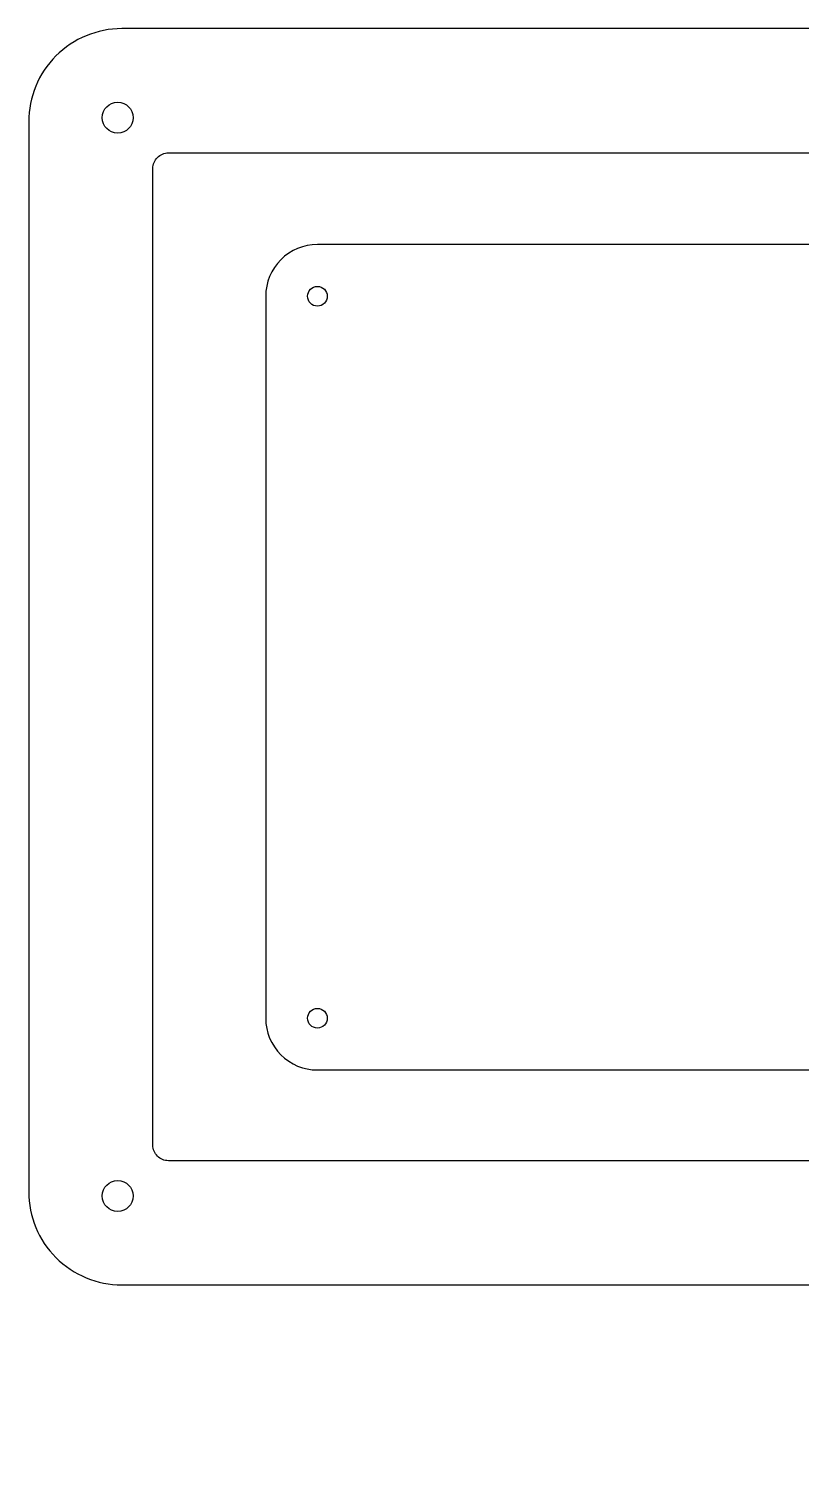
# Model space of a CAD drawing. Extents: x -1 to 854, y 166 to 576.
# Drawn here: x 360.2 to 434.9, y 166.5 to 304.9 of the extents above; entities that cross this region are included whole.
import ezdxf

# ---------------------------------------------------------------- set-up
doc = ezdxf.new("R2010")
doc.units = 0
doc.header["$MEASUREMENT"] = 0
doc.layers.get('0').update_dxf_attribs({"linetype": 'CONTINUOUS'})

msp = doc.modelspace()

# ---------------------------------------------------------------- linework, layer by layer
at = {"linetype": 'Continuous'}
msp.add_lwpolyline([(713.48, 304.86), (559.96, 304.86, 0.414214), (558.46, 303.36), (558.46, 301.53, -0.414214), (556.96, 300.03), (525.26, 300.03, -0.414214), (523.76, 301.53), (523.76, 303.36, 0.414214), (522.26, 304.86), (373.74, 304.86), (369.24, 304.86, 0.414214), (360.24, 295.86), (360.24, 291.36), (360.24, 197.02), (360.24, 192.52, 0.414214), (369.24, 183.52), (373.74, 183.52), (445.12, 183.52), (525.27, 166.48), (541.11, 166.48), (556.95, 166.48), (637.1, 183.52), (708.98, 183.52)], format="xyb", dxfattribs=at)
for points in [[(535.83, 292.86), (535.83, 299.03), (546.38, 299.03), (546.38, 292.86), (546.46, 292.86), (708.98, 292.86, -0.414214), (710.48, 291.36), (710.48, 197.02, -0.414214), (708.98, 195.52), (635.84, 195.52), (541.11, 175.38), (446.38, 195.52), (373.74, 195.52, -0.414214), (372.24, 197.02), (372.24, 291.36, -0.414214), (373.74, 292.86), (535.76, 292.86)], [(388.14, 204.28), (568.54, 204.28, 0.414214), (573.54, 209.28), (573.54, 279.01, 0.414214), (568.54, 284.01), (388.14, 284.01, 0.414214), (383.14, 279.01), (383.14, 209.28, 0.414214)]]:
    msp.add_lwpolyline(points, format="xyb", close=True, dxfattribs=at)
for centre, radius in [((368.84, 296.26), 1.5), ((388.14, 279.01), 0.95), ((388.14, 209.28), 0.95), ((368.84, 192.11), 1.5)]:
    msp.add_circle(centre, radius, dxfattribs=at)

doc.saveas('drawing.dxf')
